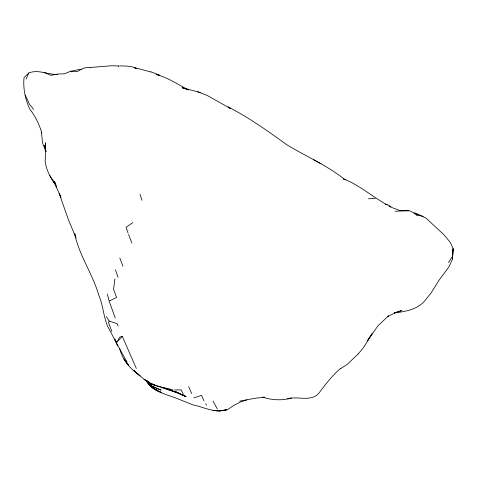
<?xml version="1.0" encoding="UTF-8"?>
<svg xmlns="http://www.w3.org/2000/svg" width="477" height="477" viewBox="0 0 477 477"><rect width="100%" height="100%" fill="white"/><g stroke="black" fill="none" stroke-linecap="round" stroke-linejoin="round"><path stroke-width="0.72" d="M452.321 258.975L453.078 248.642L450.455 242.644L444.188 234.97L426.128 218.251L422.318 216.319L414.912 213.905M114.903 278.962L113.568 289.157L116.585 297.469L109.132 301.088M26.11 79.158L28.781 72.963C38.232 69.117 48.111 74.788 57.699 74.466M106.323 316.484L109.221 321.176L108.47 322.553L111.874 331.509M448.529 262.583L452.715 255.899L453.078 248.642L452.476 259.059L448.863 267.042L439.323 279.778L431.178 292.824L426.366 298.799C419.062 309.329 406.094 311.511 394.294 312.942M358.221 353.91L363.414 347.751L372.483 333.161L367.636 340.477L378.005 325.737L388.475 315.899L387.402 316.627L395.075 312.948L401.92 310.479L394.312 312.84M122.315 336.345L116.752 342.325L119.751 337.144L122.315 336.345L136.333 368.482M358.173 353.964L347.214 364.374L340.477 368.709M340.345 368.602C331.837 375.912 325.219 384.79 318.493 393.674C309.961 402.129 297.958 395.797 287.768 398.808L291.089 398.021M28.781 72.963L24.029 77.65C22.962 88.4 25.269 99.186 29.717 108.971C35.215 116.203 39.37 124.253 41.767 133.059M132.856 222.568L126.059 227.267L128.051 233.003M118.302 66.452L118.982 65.993L111.582 65.748L90.564 67.46M246.818 399.929L240.289 402.087L233.521 405.599L227.04 409.958L218.222 410.965M193.841 397.866L201.527 395.397L204.025 400.924M291.095 398.086C281.764 400.799 271.884 400.096 262.678 397.168L264.491 397.21L254.927 398.271L239.71 401.133M219.366 411.019L226.569 409.66C215.306 413.589 204.198 407.173 193.268 404.973L174.797 397.639C164.553 393.847 152.384 391.182 146.433 380.986M76.767 70.083L70.739 71.21L64.478 73.798L57.705 74.048L50.83 75.336L44.057 72.432M81.668 69.66L77.28 69.743M408.401 210.756L395.129 211.245M414.078 213.034L415.234 212.986L423.129 216.594M70.763 71.753L77.465 71.514C81.34 68.879 85.705 66.732 90.535 67.817M368.387 198.754L375.262 198.533M174.648 389.918L181.141 389.9L183.383 394.312M119.816 65.886C125.201 66.136 131.3 65.587 136.076 68.444M416.326 215.199L418.228 215.276L409.725 210.816L399.774 210.464L392.13 207.626L388.302 205.074L385.207 204.162M217.226 410.769L212.945 410.274L217.56 410.876M158.93 75.062L156.045 74.513C167.671 77.334 177.957 84.578 188.612 89.962L182.041 87.732L197.901 91.834L207.096 95.394L230.266 108.428L228.137 106.926C248.672 117.443 267.579 130.799 286.23 144.376C305.757 156.39 327.216 165.298 345.181 179.853L343.368 178.887C359.408 184.927 372.251 196.768 387.205 204.913M163.223 387.64L172.447 389.643M150.893 72.063C145.336 70.393 139.886 69.058 134.281 67.585L136.13 68.593M159.407 386.442L155.114 385.35L156.021 385.601L154.083 384.659M160.087 386.644L165.531 388.272M109.221 321.176L117.235 323.668L118.111 326.107M197.669 91.763L200.286 92.627M166.211 388.475L174.886 391.498M150.905 71.771L159.652 75.199M165.817 388.606L176.484 392.482L154.959 385.356C146.594 382.578 140.274 376.043 133.822 370.367L140.101 375.882C130.626 369.228 122.75 360.35 119.769 348.914M174.862 391.897L185.547 396.345L175.864 391.873L186.054 396.721L175.864 391.873M155.973 389.989L161.351 392.452L155.973 389.989L150.511 386.137L157.66 390.842L154.411 389.005M148.919 382.155L144.012 379.257L149.79 382.572M313.735 159.723L321.075 163.826M151.078 383.311L154.286 385.154L145.688 380.586L151.513 384.981L146.552 380.879M388.988 206.034L390.77 207.161M151.12 385.881L152.962 387.986L151.555 386.966L146.552 381.117M153.2 387.795L148.508 383.758L146.982 381.141M146.582 380.914L148.645 382.792L146.493 380.741M152.962 387.986L148.508 383.758L146.749 380.688M33.676 109.442L29.455 104.135L25.209 95.048M148.824 383.246L150.201 384.826M205.593 403.786L206.63 405.164M126.017 361.888L123.931 359.02L128.522 365.328L126.852 363.033M147.393 381.713L149.438 384.575L147.375 381.552M127.109 362.079C120.222 350.273 113.967 338.157 107.468 326.006C103.402 316.036 103.062 304.952 98.751 295.084C92.598 273.685 78.878 255.183 74.615 233.223L76.046 237.94M49.668 175.375L54.998 184.027C50.025 176.919 45.846 169.198 45.106 160.415C46.03 154.548 45.542 148.633 45.393 142.736L45.637 149.802L44.605 145.36L46.09 151.567M116.799 342.587L114.701 339.099L117.515 345.95M52.685 180.27L56.596 186.942M217.285 408.95L213.112 401.175M188.665 386.638L191.688 393.513M56.161 185.249L54.432 181.296L56.024 186.596L60.967 197.234L59.124 193.257L68.557 220.094L75.503 236.64M45.917 151.692L42.548 142.897L41.451 132.159M128.534 234.344L131.843 243.014M119.799 257.908L122.911 266.273M115.261 317.962L109.328 301.667M139.928 194.24L142.027 200.268M115.434 269.773L118.099 277.441M107.385 294.053L109.018 300.641M160.928 390.007L157.78 388.993L150.732 385.553L160.928 390.007"/></g></svg>
